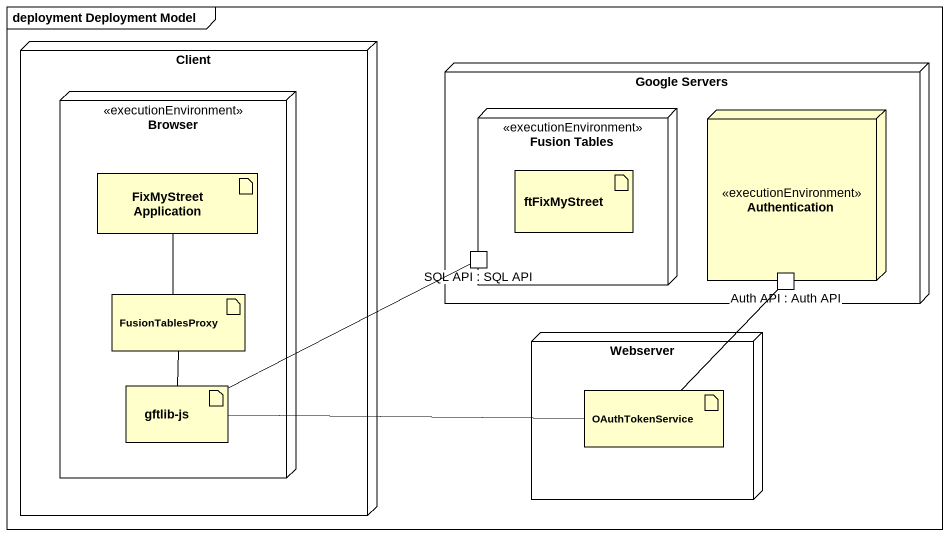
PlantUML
@startuml
mainframe deployment Deployment Model
node Client {
  node Browser <<executionEnvironment>> {
    artifact "FixMyStreet Application" as FixMyStreet_Application
    artifact FusionTablesProxy
    artifact "gftlib-js" as gftlib_js
  }
}
node "Google Servers" as Google_Servers {
  node "Fusion Tables" as Fusion_Tables <<executionEnvironment>> {
    artifact ftFixMyStreet
    port "SQL API : SQL API" as SQL_API <<interface>>
  }
  node Authentication <<executionEnvironment>> {
    port "Auth API : Auth API" as Auth_API <<interface>>
  }
}
node Webserver {
  artifact OAuthTokenService
}
FixMyStreet_Application -- FusionTablesProxy
FusionTablesProxy -- gftlib_js
gftlib_js -right- SQL_API
gftlib_js -right- OAuthTokenService
OAuthTokenService -up- Auth_API
@enduml
